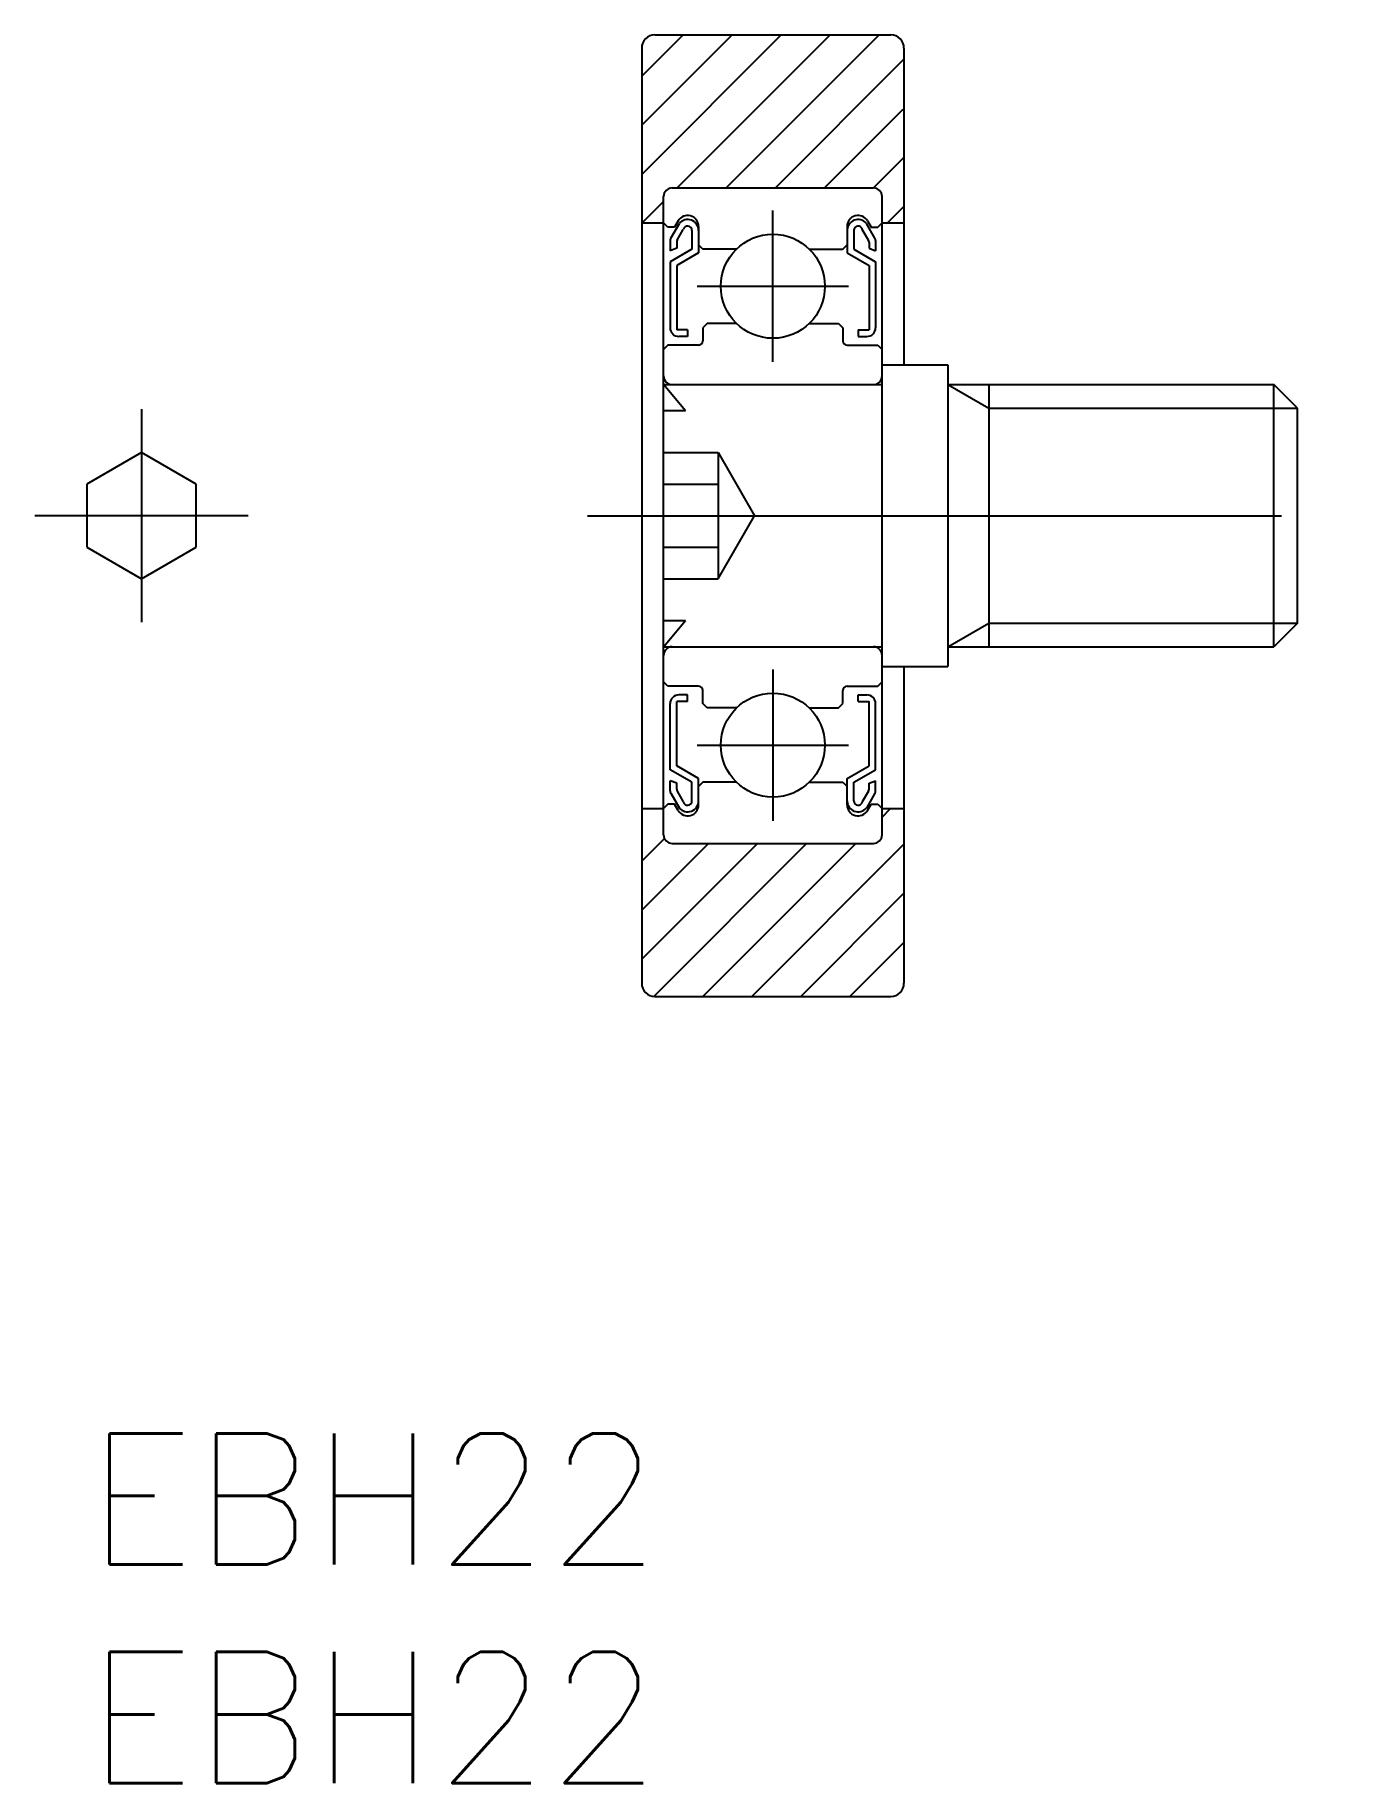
# Model space of a CAD drawing. Extents: x -1.2 to 28.7, y -8 to 32.
import ezdxf

# ---------------------------------------------------------------- set-up
doc = ezdxf.new("R2010")
doc.units = 0
doc.header["$LTSCALE"] = 0.5
doc.linetypes.add('CENTER', pattern=[50.8, 31.75, -6.35, 6.35, -6.35])
doc.linetypes.add('DASHED', pattern=[19.05, 12.7, -6.35])
for name, color, linetype in [('MSM_CENTER', 1, 'CENTER'), ('MSM_CONTINUOUS', 7, 'CONTINUOUS'), ('MSM_DASHED', 4, 'DASHED'), ('MSM_NARROW', 5, 'CONTINUOUS'), ('MSM_PART_NUMBER', 7, 'CONTINUOUS')]:
    doc.layers.add(name, color=color, linetype=linetype)
doc.styles.get("Standard").update_dxf_attribs({"font": 'txt.shx', "height": 3, "bigfont": 'bigfont.shx'})

# ---------------------------------------------------------------- blocks, each defined once
blk = doc.blocks.new('*U3')
at = {"layer": 'MSM_PART_NUMBER'}
blk.add_text('EBH22', height=3, dxfattribs=at).set_placement((0, -3))
blk = doc.blocks.new('*U4')
at = {"layer": 'MSM_PART_NUMBER'}
blk.add_text('EBH22', height=3, dxfattribs=at).set_placement((0, -8))

msp = doc.modelspace()

# ---------------------------------------------------------------- linework, layer by layer
at = {"layer": 'MSM_CENTER'}
for p, q in [((15.692, 24.519), (15.692, 27.982)), ((13.96, 26.25), (17.423, 26.25)), ((1.25, 23.439), (1.25, 18.561)), ((3.689, 21), (-1.189, 21)), ((11.454, 21), (28.668, 21)), ((15.692, 17.482), (15.692, 14.019)), ((13.96, 15.75), (17.423, 15.75))]:
    msp.add_line(p, q, dxfattribs=at)
at = {"layer": 'MSM_CONTINUOUS'}
for p, q in [((12.992, 32), (18.392, 32)), ((12.692, 31.7), (12.692, 10.3)), ((18.692, 31.7), (18.692, 24.45)), ((13.392, 28.5), (17.992, 28.5)), ((13.192, 13.7), (13.192, 28.3)), ((18.192, 13.7), (18.192, 28.3)), ((12.692, 27.7), (13.192, 27.7)), ((13.292, 27.6), (13.192, 27.7)), ((13.442, 27.6), (13.292, 27.6)), ((13.355, 27.347), (13.553, 27.689)), ((13.525, 27.745), (13.442, 27.6)), ((13.992, 27.62), (13.992, 27.014)), ((17.392, 27.62), (17.392, 27.014)), ((18.028, 27.347), (17.831, 27.689)), ((17.858, 27.745), (17.942, 27.6)), ((17.942, 27.6), (18.092, 27.6)), ((18.092, 27.6), (18.192, 27.7)), ((18.192, 27.7), (18.692, 27.7)), ((13.342, 27.297), (13.342, 27.064)), ((13.492, 27.257), (13.492, 27.119)), ((13.505, 27.307), (13.644, 27.548)), ((13.842, 27.525), (13.842, 27.1)), ((14.092, 27.1), (13.992, 27.2)), ((17.292, 27.1), (17.392, 27.2)), ((17.542, 27.525), (17.542, 27.1)), ((17.878, 27.307), (17.739, 27.548)), ((17.892, 27.257), (17.892, 27.119)), ((18.042, 27.297), (18.042, 27.064)), ((13.492, 27.119), (13.342, 27.064)), ((13.842, 27.1), (13.342, 26.812)), ((13.342, 26.812), (13.342, 25.3)), ((13.992, 27.014), (13.492, 26.725)), ((14.858, 27.1), (14.092, 27.1)), ((16.525, 27.1), (17.292, 27.1)), ((17.392, 27.014), (17.892, 26.725)), ((17.542, 27.1), (18.042, 26.812)), ((17.892, 27.119), (18.042, 27.064)), ((18.042, 26.812), (18.042, 25.3)), ((13.492, 26.725), (13.492, 25.25)), ((17.892, 26.725), (17.892, 25.25)), ((13.742, 25.25), (13.492, 25.25)), ((13.742, 25.25), (13.742, 25.1)), ((14.192, 25.4), (14.092, 25.3)), ((14.092, 25.3), (14.092, 25)), ((14.858, 25.4), (14.192, 25.4)), ((16.525, 25.4), (17.192, 25.4)), ((17.192, 25.4), (17.292, 25.3)), ((17.292, 25.3), (17.292, 25)), ((17.642, 25.25), (17.892, 25.25)), ((17.642, 25.25), (17.642, 25.1)), ((13.292, 24.9), (13.192, 24.8)), ((13.992, 24.9), (13.292, 24.9)), ((13.742, 25.1), (13.542, 25.1)), ((17.392, 24.9), (18.092, 24.9)), ((17.642, 25.1), (17.842, 25.1)), ((18.092, 24.9), (18.192, 24.8)), ((18.192, 24.45), (19.692, 24.45)), ((19.692, 24.45), (19.692, 17.55)), ((13.192, 24), (18.192, 24)), ((19.692, 24), (27.15, 24)), ((20.63, 24), (20.63, 18)), ((27.15, 18), (27.15, 24)), ((27.692, 23.458), (27.15, 24)), ((27.692, 18.541), (27.692, 23.458)), ((1.25, 22.443), (0, 21.722)), ((2.5, 21.722), (1.25, 22.443)), ((0, 21.722), (0, 20.278)), ((2.5, 20.278), (2.5, 21.722)), ((0, 20.278), (1.25, 19.557)), ((1.25, 19.557), (2.5, 20.278)), ((27.692, 18.541), (27.15, 18)), ((13.192, 18), (18.192, 18)), ((19.692, 18), (27.15, 18)), ((18.192, 17.55), (19.692, 17.55)), ((18.692, 17.55), (18.692, 10.3)), ((13.292, 17.1), (13.192, 17.2)), ((13.992, 17.1), (13.292, 17.1)), ((13.742, 16.9), (13.542, 16.9)), ((13.742, 16.75), (13.742, 16.9)), ((14.092, 16.7), (14.092, 17)), ((17.292, 16.7), (17.292, 17)), ((17.392, 17.1), (18.092, 17.1)), ((17.642, 16.9), (17.842, 16.9)), ((17.642, 16.75), (17.642, 16.9)), ((18.092, 17.1), (18.192, 17.2)), ((13.342, 15.188), (13.342, 16.7)), ((13.742, 16.75), (13.492, 16.75)), ((13.492, 15.275), (13.492, 16.75)), ((14.192, 16.6), (14.092, 16.7)), ((14.858, 16.6), (14.192, 16.6)), ((16.525, 16.6), (17.192, 16.6)), ((17.192, 16.6), (17.292, 16.7)), ((17.642, 16.75), (17.892, 16.75)), ((17.892, 15.275), (17.892, 16.75)), ((18.042, 15.188), (18.042, 16.7)), ((13.992, 14.986), (13.492, 15.275)), ((17.392, 14.986), (17.892, 15.275)), ((13.842, 14.9), (13.342, 15.188)), ((13.492, 14.881), (13.342, 14.936)), ((13.342, 14.703), (13.342, 14.936)), ((13.492, 14.743), (13.492, 14.881)), ((13.842, 14.475), (13.842, 14.9)), ((13.992, 14.38), (13.992, 14.986)), ((14.092, 14.9), (13.992, 14.8)), ((14.858, 14.9), (14.092, 14.9)), ((16.525, 14.9), (17.292, 14.9)), ((17.292, 14.9), (17.392, 14.8)), ((17.392, 14.38), (17.392, 14.986)), ((17.542, 14.9), (18.042, 15.188)), ((17.542, 14.475), (17.542, 14.9)), ((17.892, 14.881), (18.042, 14.936)), ((17.892, 14.743), (17.892, 14.881)), ((18.042, 14.703), (18.042, 14.936)), ((13.355, 14.653), (13.553, 14.311)), ((13.505, 14.693), (13.644, 14.452)), ((17.878, 14.693), (17.739, 14.452)), ((18.028, 14.653), (17.831, 14.311)), ((12.692, 14.3), (13.192, 14.3)), ((13.292, 14.4), (13.192, 14.3)), ((13.442, 14.4), (13.292, 14.4)), ((13.525, 14.255), (13.442, 14.4)), ((17.858, 14.255), (17.942, 14.4)), ((17.942, 14.4), (18.092, 14.4)), ((18.092, 14.4), (18.192, 14.3)), ((18.192, 14.3), (18.692, 14.3)), ((13.392, 13.5), (17.992, 13.5)), ((12.992, 10), (18.392, 10))]:
    msp.add_line(p, q, dxfattribs=at)
for centre in [(15.692, 26.25), (15.692, 15.75)]:
    msp.add_circle(centre, 1.191, dxfattribs=at)
for centre, radius, start, end in [((12.992, 31.7), 0.3, 90, 180), ((18.392, 31.7), 0.3, 0, 90), ((13.392, 28.3), 0.2, 90, 180), ((17.992, 28.3), 0.2, 0, 90), ((13.742, 27.62), 0.25, 0, 150.0002), ((13.742, 27.525), 0.25, 0, 139.1892), ((13.742, 27.525), 0.1, 0, 167.1373), ((17.642, 27.62), 0.25, 29.9998, 180), ((17.642, 27.525), 0.25, 40.8108, 180), ((17.642, 27.525), 0.1, 12.8627, 180), ((13.442, 27.297), 0.1, 150.0004, 180), ((13.592, 27.257), 0.1, 149.9997, 180), ((17.792, 27.257), 0.1, 0, 30.0003), ((17.942, 27.297), 0.1, 0, 29.9996), ((13.542, 25.3), 0.2, 180, 270), ((17.842, 25.3), 0.2, 270, 360), ((13.992, 25), 0.1, 270.0006, 0), ((17.392, 25), 0.1, 180, 269.9994), ((13.392, 24.2), 0.2, 180, 270), ((17.992, 24.2), 0.2, 270, 0), ((13.392, 17.8), 0.2, 90, 180), ((17.992, 17.8), 0.2, 0, 90), ((13.542, 16.7), 0.2, 90, 180), ((13.992, 17), 0.1, 0, 89.9994), ((17.392, 17), 0.1, 90.0006, 180), ((17.842, 16.7), 0.2, 0, 90), ((13.442, 14.703), 0.1, 180, 209.9996), ((13.592, 14.743), 0.1, 180, 210.0003), ((13.742, 14.475), 0.25, 220.8108, 0), ((13.742, 14.475), 0.1, 192.8627, 0), ((17.642, 14.475), 0.25, 180, 319.1892), ((17.642, 14.475), 0.1, 180, 347.1373), ((17.792, 14.743), 0.1, 329.9997, 0), ((17.942, 14.703), 0.1, 330.0004, 0), ((13.742, 14.38), 0.25, 209.9998, 0), ((17.642, 14.38), 0.25, 180, 330.0002), ((13.392, 13.7), 0.2, 180, 270), ((17.992, 13.7), 0.2, 270, 0), ((12.992, 10.3), 0.3, 180, 270), ((18.392, 10.3), 0.3, 270, 0)]:
    msp.add_arc(centre, radius, start, end, dxfattribs=at)
at = {"layer": 'MSM_DASHED'}
for p, q in [((13.692, 23.4), (13.192, 24)), ((13.692, 23.4), (13.192, 23.4)), ((13.192, 22.443), (14.442, 22.443)), ((14.442, 22.443), (14.442, 19.557)), ((14.442, 22.443), (15.275, 21)), ((13.192, 21.722), (14.442, 21.722)), ((14.442, 19.557), (15.275, 21)), ((13.192, 20.278), (14.442, 20.278)), ((13.192, 19.557), (14.442, 19.557)), ((13.192, 18.6), (13.692, 18.6)), ((13.192, 18), (13.692, 18.6))]:
    msp.add_line(p, q, dxfattribs=at)
at = {"layer": 'MSM_NARROW'}
for p, q in [((12.692, 31.055), (13.637, 32)), ((12.692, 29.933), (14.759, 32)), ((12.692, 28.81), (15.882, 32)), ((13.505, 28.5), (17.004, 32)), ((14.627, 28.5), (18.127, 32)), ((15.75, 28.5), (18.692, 31.443)), ((16.872, 28.5), (18.674, 30.302)), ((17.995, 28.5), (18.692, 29.197)), ((12.704, 27.7), (13.192, 28.188)), ((18.317, 27.7), (18.692, 28.075)), ((19.692, 24), (20.63, 23.458)), ((20.63, 23.458), (27.692, 23.458)), ((19.692, 18), (20.63, 18.541)), ((20.63, 18.541), (27.692, 18.541)), ((18.192, 14.105), (18.387, 14.3)), ((12.692, 13.095), (13.211, 13.614)), ((12.692, 11.972), (14.22, 13.5)), ((12.692, 10.85), (15.342, 13.5)), ((12.966, 10.001), (16.465, 13.5)), ((14.087, 10), (17.587, 13.5)), ((15.21, 10), (18.692, 13.482)), ((16.332, 10), (18.692, 12.36)), ((17.455, 10), (18.692, 11.237))]:
    msp.add_line(p, q, dxfattribs=at)

# ---------------------------------------------------------------- block references
at = {"layer": 'MSM_CONTINUOUS'}
for name in ['*U3', '*U4']:
    msp.add_blockref(name, (0, 0), dxfattribs=at)

doc.saveas('drawing.dxf')
